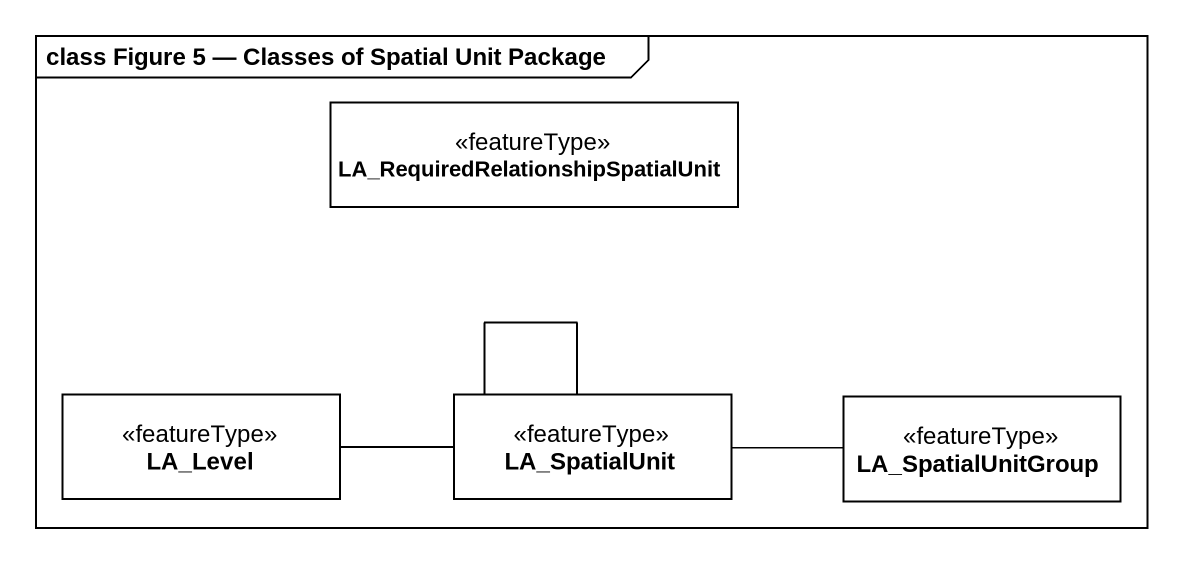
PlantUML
@startuml
mainframe class Figure 5 — Classes of Spatial Unit Package
hide circle
hide empty members
class "LA_RequiredRelationshipSpatialUnit" as LA_RequiredRelationshipSpati <<featureType>> #FFFFFF
class LA_Level <<featureType>> #FFFFFF
class LA_SpatialUnit <<featureType>> #FFFFFF
class LA_SpatialUnitGroup <<featureType>> #FFFFFF
LA_Level -right- LA_SpatialUnit
LA_SpatialUnit -- LA_SpatialUnit
LA_SpatialUnitGroup -left- LA_SpatialUnit
@enduml
